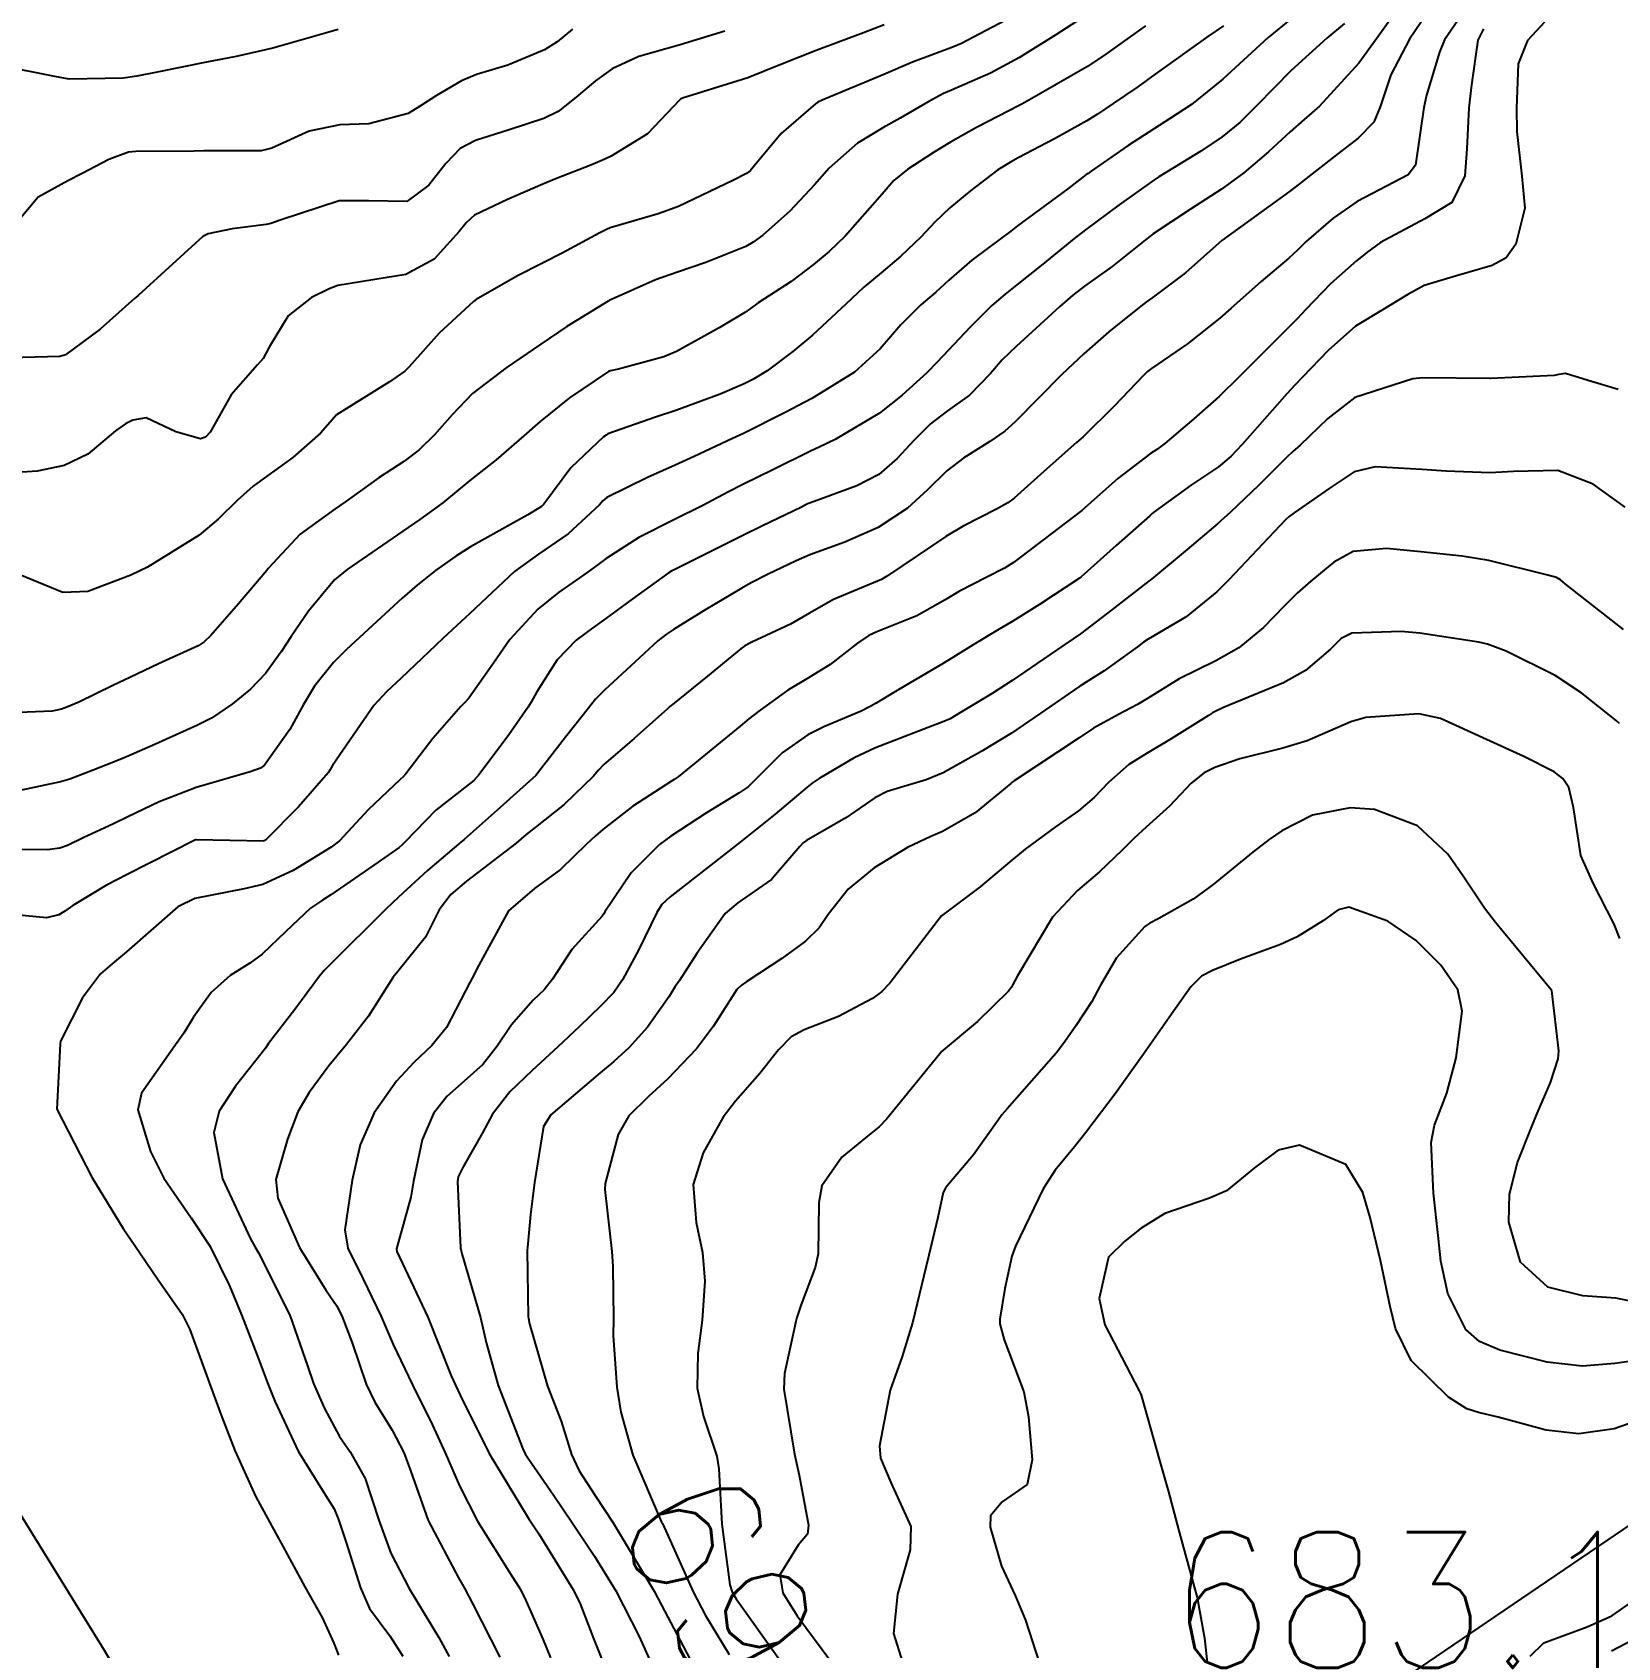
# Model space of a CAD drawing. Header units: metres. Extents: x 298520 to 308411, y 7433745 to 7450750.
# Drawn here: x 300795.97 to 300842.69, y 7448444.22 to 7448491.82 of the extents above; entities that cross this region are included whole.
import ezdxf
from ezdxf.enums import TextEntityAlignment as Align

# ---------------------------------------------------------------- set-up
doc = ezdxf.new("R2010")
doc.units = ezdxf.units.M
doc.header["$LTSCALE"] = 10
doc.linetypes.add('CONTINUO', pattern=[0])
for name, color, linetype in [('Cotas', 45, 'Continuous'), ('Curvas de Nivel 1m', 11, 'Continuous'), ('Curvas de Nivel 5m', 15, 'Continuous'), ('Linha Férrea', 251, 'TRACKS'), ('Pontos Cotados', 45, 'Continuous'), ('TEXTO', 45, 'Continuous')]:
    doc.layers.add(name, color=color, linetype=linetype)
doc.styles.add('Style-STANDARD', font='STANDARD.shx')
doc.linetypes.add('TRACKS', pattern='A,0.15,[130,ltypeshp.shx,S=0.25,R=0,X=0,Y=0],0.15', length=0.3)

# ---------------------------------------------------------------- blocks, each defined once
blk = doc.blocks.new('ELVTXT_50')
at = {"layer": 'Pontos Cotados', "linetype": 'Continuous', "style": 'Style-STANDARD'}
for s, height, p in [('683.1', 4, (0, 4)), ('x', 3, (0, 0))]:
    blk.add_text(s, height=height, dxfattribs=at).set_placement(p, align=Align.MIDDLE_CENTER)

msp = doc.modelspace()

# ---------------------------------------------------------------- linework, layer by layer
at = {"layer": 'Curvas de Nivel 1m', "flags": 128}
for points, elevation in [([(300836.74, 7448493.266), (300835.586, 7448491.632), (300835.066, 7448490.911), (300833.904, 7448489.651), (300833.451, 7448489.252), (300833.041, 7448488.889), (300832.4, 7448488.301), (300831.672, 7448487.68), (300831.018, 7448487.204), (300830.102, 7448486.61), (300829.005, 7448485.882), (300828.905, 7448485.81), (300828.778, 7448485.712), (300827.794, 7448484.918), (300826.982, 7448484.338), (300826.636, 7448484.077), (300826.248, 7448483.741), (300824.961, 7448482.561), (300824.554, 7448482.167), (300824.205, 7448481.767), (300823.591, 7448481.129), (300822.942, 7448480.665), (300822.44, 7448480.283), (300821.952, 7448479.79), (300821.459, 7448479.261), (300820.918, 7448478.794), (300820.274, 7448478.455), (300818.905, 7448477.96), (300818.813, 7448477.922), (300818.636, 7448477.833), (300817.475, 7448477.266), (300816.894, 7448476.984), (300815.099, 7448476.09), (300814.884, 7448475.983), (300814.816, 7448475.948), (300814.714, 7448475.882), (300813.649, 7448475.119), (300812.869, 7448474.548), (300812.494, 7448474.277), (300812, 7448473.909), (300811.435, 7448473.333), (300810.84, 7448472.388), (300810.672, 7448472.085), (300810.571, 7448471.924), (300810.012, 7448471.119), (300809.146, 7448469.945), (300808.984, 7448469.774), (300808.808, 7448469.634), (300807.862, 7448468.894), (300806.964, 7448467.968), (300806.872, 7448467.879), (300806.781, 7448467.801), (300806.161, 7448467.363), (300804.767, 7448466.4), (300804.521, 7448466.246), (300804.174, 7448466.006), (300803.446, 7448465.324), (300802.749, 7448464.65), (300802.384, 7448464.387), (300801.802, 7448464.029), (300801.242, 7448463.528), (300800.724, 7448462.796), (300800.435, 7448462.326), (300800.247, 7448462.047), (300799.193, 7448460.558), (300799.087, 7448460.064), (300799.458, 7448458.836), (300799.851, 7448458.052), (300800.656, 7448456.883), (300801.21, 7448456.034), (300801.782, 7448454.878), (300802.135, 7448454.025), (300802.605, 7448452.81), (300802.905, 7448452.017), (300803.12, 7448451.482), (300803.806, 7448450.008), (300804.561, 7448448.791), (300804.867, 7448448.306), (300804.992, 7448447.993), (300805.219, 7448447.313), (300805.643, 7448445.983), (300805.911, 7448445.374), (300806.509, 7448444.562), (300806.893, 7448443.966)], 697), ([(300833.079, 7448492.228), (300832.396, 7448491.67), (300831.06, 7448490.44), (300830.136, 7448489.699), (300829.483, 7448489.269), (300829.042, 7448488.988), (300828.266, 7448488.486), (300827.171, 7448487.729), (300827.086, 7448487.666), (300827.022, 7448487.62), (300826.492, 7448487.212), (300825.007, 7448486.12), (300824.805, 7448485.962), (300824.542, 7448485.765), (300823.659, 7448485.107), (300822.984, 7448484.52), (300822.597, 7448484.166), (300822.16, 7448483.788), (300821.563, 7448483.198), (300820.96, 7448482.496), (300820.197, 7448481.811), (300818.945, 7448481.03), (300818.163, 7448480.615), (300816.934, 7448480), (300816.61, 7448479.855), (300815.476, 7448479.321), (300814.921, 7448479.068), (300814.098, 7448478.705), (300812.906, 7448478.111), (300812.79, 7448478.016), (300812.685, 7448477.902), (300811.762, 7448477.043), (300810.888, 7448476.443), (300810.18, 7448475.931), (300808.87, 7448474.698), (300808.482, 7448474.338), (300808.066, 7448473.958), (300807.454, 7448473.364), (300806.845, 7448472.789), (300806.42, 7448472.396), (300806.033, 7448471.982), (300804.815, 7448470.214), (300804.739, 7448470.075), (300804.689, 7448470.001), (300803.814, 7448468.994), (300802.848, 7448468.019), (300802.808, 7448467.994), (300802.783, 7448467.985), (300800.8, 7448468.023), (300800.783, 7448468.024), (300800.743, 7448468.001), (300798.772, 7448467.003), (300798.16, 7448466.685), (300797.163, 7448466.086), (300796.931, 7448465.919), (300796.76, 7448465.817), (300796.388, 7448465.724), (300794.761, 7448465.883)], 699), ([(300827.079, 7448492.354), (300826.139, 7448491.744), (300825.066, 7448491.079), (300824.207, 7448490.623), (300823.056, 7448490.117), (300822.82, 7448490.017), (300822.388, 7448489.787), (300821.552, 7448489.288), (300821.041, 7448489.008), (300820.286, 7448488.559), (300819.455, 7448487.824), (300819.018, 7448487.332), (300818.292, 7448486.556), (300817.496, 7448485.845), (300817.212, 7448485.635), (300816.998, 7448485.513), (300815.816, 7448485.042), (300814.986, 7448484.759), (300814.341, 7448484.528), (300812.973, 7448483.918), (300812.941, 7448483.9), (300811.722, 7448483.156), (300810.96, 7448482.636), (300809.935, 7448481.935), (300808.945, 7448481.175), (300808.345, 7448480.55), (300807.829, 7448479.961), (300807.377, 7448479.515), (300806.921, 7448479.172), (300806.194, 7448478.701), (300805.215, 7448477.995), (300804.901, 7448477.784), (300803.866, 7448477.037), (300802.923, 7448476.02), (300802.907, 7448475.995), (300802.882, 7448475.963), (300801.99, 7448474.911), (300801.221, 7448474.036), (300801.038, 7448473.861), (300800.859, 7448473.746), (300799.694, 7448473.214), (300798.844, 7448472.813), (300798.343, 7448472.573), (300797.348, 7448472.085), (300796.988, 7448471.931), (300796.831, 7448471.877), (300796.557, 7448471.82), (300794.829, 7448471.745)], 702), ([(300837.081, 7448492.39), (300836.557, 7448491.618), (300836.004, 7448490.567), (300835.688, 7448489.63), (300835.504, 7448489.175), (300835.039, 7448488.703), (300834.441, 7448488.237), (300833.692, 7448487.653), (300833.316, 7448487.361), (300833.018, 7448487.131), (300831.028, 7448485.69), (300829.956, 7448484.733), (300828.977, 7448483.999), (300828.808, 7448483.879), (300828.586, 7448483.714), (300827.696, 7448482.992), (300826.959, 7448482.348), (300826.314, 7448481.74), (300824.939, 7448480.348), (300824.627, 7448480.072), (300824.188, 7448479.767), (300823.42, 7448479.28), (300822.92, 7448478.896), (300822.354, 7448478.343), (300821.759, 7448477.797), (300820.897, 7448477.225), (300819.913, 7448476.799), (300818.889, 7448476.422), (300818.479, 7448476.242), (300817.634, 7448475.842), (300817.139, 7448475.588), (300816.879, 7448475.446), (300815.822, 7448474.815), (300814.866, 7448474.226), (300814.661, 7448474.086), (300814.41, 7448473.885), (300813.6, 7448473.144), (300812.841, 7448472.448), (300812.573, 7448472.167), (300812.364, 7448471.905), (300811.687, 7448471.049), (300810.813, 7448469.92), (300809.757, 7448468.977), (300808.785, 7448468.112), (300808.7, 7448468.035), (300808.6, 7448467.952), (300807.618, 7448467.118), (300806.767, 7448466.333), (300806.391, 7448465.976), (300804.746, 7448464.351), (300804.575, 7448464.171), (300804.435, 7448464.003), (300803.711, 7448463.028), (300802.938, 7448462.018), (300802.842, 7448461.888), (300802.71, 7448461.711), (300801.965, 7448460.762), (300801.48, 7448460.032), (300801.323, 7448459.394), (300801.579, 7448458.031), (300802.404, 7448456.265), (300802.545, 7448456.021), (300802.641, 7448455.85), (300803.56, 7448454.011), (300804.08, 7448452.526), (300804.258, 7448452.003), (300804.586, 7448451.266), (300805.026, 7448450.442), (300805.336, 7448449.989), (300805.782, 7448449.199), (300806.184, 7448447.976), (300806.538, 7448447.003), (300807.079, 7448445.964), (300807.952, 7448444.512), (300808.261, 7448443.952)], 696), ([(300821.075, 7448492.046), (300820.464, 7448491.809), (300819.068, 7448491.292), (300818.032, 7448490.871), (300817.059, 7448490.478), (300815.129, 7448489.879), (300815.077, 7448489.855), (300815.052, 7448489.83), (300814.099, 7448488.827), (300813.027, 7448488.173), (300812.844, 7448488.083), (300812.433, 7448487.906), (300811.416, 7448487.519), (300811.017, 7448487.343), (300809.974, 7448486.897), (300809.008, 7448486.431), (300808.754, 7448486.204), (300808.555, 7448485.954), (300807.814, 7448485.139), (300806.984, 7448484.686), (300806.372, 7448484.589), (300804.978, 7448484.361), (300804.72, 7448484.259), (300804.2, 7448484.008), (300803.511, 7448483.471), (300802.958, 7448482.547), (300802.773, 7448482.205), (300802.607, 7448482.023), (300801.837, 7448481.138), (300801.212, 7448480.037), (300801.079, 7448479.89), (300800.93, 7448479.841), (300800.207, 7448480.051), (300799.333, 7448480.46), (300798.936, 7448480.392), (300798.722, 7448480.286), (300798.421, 7448480.075), (300797.612, 7448479.393), (300796.917, 7448479.057), (300796.121, 7448478.892), (300794.913, 7448478.815)], 704), ([(300824.659, 7448492.182), (300823.875, 7448491.772), (300823.354, 7448491.493), (300823.069, 7448491.378), (300821.913, 7448490.943), (300821.061, 7448490.582), (300819.249, 7448489.827), (300819.117, 7448489.764), (300819.051, 7448489.719), (300818.038, 7448488.84), (300817.216, 7448487.848), (300817.126, 7448487.745), (300817.021, 7448487.665), (300816.618, 7448487.455), (300815.011, 7448486.693), (300814.417, 7448486.477), (300813.005, 7448486.061), (300812.891, 7448486.014), (300812.673, 7448485.903), (300811.592, 7448485.316), (300810.989, 7448485.005), (300810.271, 7448484.644), (300809.054, 7448483.949), (300808.972, 7448483.89), (300807.967, 7448482.956), (300807.078, 7448481.969), (300807.019, 7448481.903), (300806.952, 7448481.833), (300806.496, 7448481.525), (300804.938, 7448480.545), (300804.679, 7448480.259), (300804.465, 7448480.005), (300803.646, 7448479.289), (300802.914, 7448478.758), (300802.486, 7448478.447), (300802.014, 7448478.029), (300801.455, 7448477.476), (300800.893, 7448477.004), (300799.371, 7448476.063), (300798.88, 7448475.826), (300797.614, 7448475.344), (300796.875, 7448475.315), (300794.933, 7448476.109)], 703), ([(300804.983, 7448491.902), (300803.066, 7448491.358), (300801.981, 7448491.113), (300801.062, 7448490.934), (300799.649, 7448490.651), (300799.058, 7448490.529), (300798.655, 7448490.476), (300797.056, 7448490.443), (300796.635, 7448490.516), (300795.06, 7448490.836)], 707), ([(300811.887, 7448491.912), (300811.444, 7448491.542), (300811.067, 7448491.302), (300809.982, 7448490.856), (300809.059, 7448490.576), (300808.62, 7448490.392), (300807.883, 7448489.962), (300807.38, 7448489.634), (300807.045, 7448489.429), (300805.892, 7448489.129), (300805.039, 7448489.094), (300804.129, 7448488.911), (300803.029, 7448488.413), (300802.716, 7448488.335), (300801.027, 7448488.326), (300800.747, 7448488.325), (300799.027, 7448488.315), (300798.809, 7448488.289), (300798.229, 7448488.078), (300797.438, 7448487.666), (300797.016, 7448487.445), (300796.148, 7448486.962), (300795.434, 7448486.106)], 706), ([(300828.774, 7448492.015), (300828.361, 7448491.717), (300827.612, 7448491.18), (300827.064, 7448490.82), (300825.218, 7448489.758), (300825.111, 7448489.7), (300825.052, 7448489.668), (300823.801, 7448489.013), (300823.035, 7448488.581), (300822.532, 7448488.283), (300821.77, 7448487.793), (300821.365, 7448487.451), (300821.015, 7448487.055), (300819.924, 7448485.816), (300819.453, 7448485.366), (300818.99, 7448484.977), (300818.335, 7448484.484), (300817.366, 7448483.846), (300817.136, 7448483.683), (300816.97, 7448483.566), (300816.216, 7448483.112), (300814.958, 7448482.416), (300814.582, 7448482.259), (300813.248, 7448481.897), (300813.007, 7448481.844), (300812.952, 7448481.823), (300811.806, 7448481.05), (300810.937, 7448480.354), (300810.453, 7448479.927), (300809.64, 7448479.222), (300808.913, 7448478.651), (300808.528, 7448478.335), (300808.072, 7448477.958), (300807.397, 7448477.466), (300806.894, 7448477.123), (300805.249, 7448475.995), (300804.88, 7448475.685), (300804.112, 7448474.766), (300803.602, 7448474.013), (300803.309, 7448473.563), (300802.847, 7448472.928), (300802.4, 7448472.464), (300801.876, 7448472.03), (300801.255, 7448471.609), (300800.826, 7448471.391), (300799.608, 7448470.845), (300798.817, 7448470.497), (300798.514, 7448470.375), (300797.771, 7448470.08), (300797.081, 7448469.815), (300796.807, 7448469.729), (300795.466, 7448469.447)], 701), ([(300834.638, 7448492.084), (300834.119, 7448491.65), (300833.063, 7448490.687), (300832.069, 7448489.675), (300831.558, 7448489.17), (300831.039, 7448488.744), (300830.411, 7448488.318), (300829.396, 7448487.706), (300829.165, 7448487.565), (300829.021, 7448487.47), (300828, 7448486.734), (300827.006, 7448486.001), (300826.666, 7448485.735), (300825.748, 7448484.992), (300824.982, 7448484.378), (300824.639, 7448484.102), (300824.253, 7448483.767), (300823.607, 7448483.133), (300822.96, 7448482.448), (300822.639, 7448482.1), (300822.33, 7448481.786), (300821.61, 7448481.13), (300820.941, 7448480.596), (300819.631, 7448479.82), (300819.161, 7448479.596), (300818.928, 7448479.489), (300817.819, 7448478.941), (300816.913, 7448478.494), (300816.486, 7448478.28), (300815.715, 7448477.868), (300814.899, 7448477.467), (300813.845, 7448476.939), (300812.887, 7448476.314), (300812.65, 7448476.137), (300812.323, 7448475.906), (300811.476, 7448475.315), (300810.872, 7448474.826), (300810.049, 7448473.932), (300809.559, 7448473.233), (300808.837, 7448472.202), (300808.717, 7448472.069), (300808.602, 7448471.952), (300807.778, 7448471.006), (300806.985, 7448469.968), (300806.903, 7448469.878), (300806.81, 7448469.801), (300805.873, 7448468.907), (300805.022, 7448467.996), (300804.781, 7448467.804), (300803.663, 7448467.122), (300802.77, 7448466.706), (300802.217, 7448466.577), (300800.765, 7448466.296), (300800.257, 7448466.048), (300798.749, 7448464.724), (300798.396, 7448464.424), (300797.985, 7448464.078), (300797.448, 7448463.367), (300796.808, 7448462.089), (300796.79, 7448462.011), (300796.693, 7448460.09), (300797.732, 7448458.079), (300798.65, 7448456.565), (300798.993, 7448456.065), (300799.66, 7448455.082), (300800.39, 7448454.043), (300800.616, 7448453.588), (300801.184, 7448452.034), (300801.542, 7448451.072), (300801.938, 7448450.026), (300802.559, 7448448.66), (300802.912, 7448448.016), (300803.365, 7448447.187), (300804.003, 7448446.005), (300804.514, 7448445.1), (300804.857, 7448444.345), (300804.998, 7448443.993)], 698), ([(300838.74, 7448491.929), (300838.572, 7448491.595), (300838.379, 7448490.271), (300838.303, 7448489.597), (300838.246, 7448488.387), (300838.187, 7448487.598), (300837.806, 7448486.811), (300837.01, 7448486.33), (300835.705, 7448485.629), (300835.303, 7448485.33), (300834.995, 7448485.087), (300834.226, 7448484.406), (300833.506, 7448483.655), (300833.248, 7448483.379), (300832.967, 7448483.102), (300831.55, 7448481.681), (300830.947, 7448481.089), (300830.201, 7448480.436), (300829.348, 7448479.706), (300829.11, 7448479.529), (300828.928, 7448479.41), (300827.96, 7448478.677), (300826.903, 7448477.73), (300824.887, 7448476.201), (300824.617, 7448476.032), (300824.105, 7448475.768), (300823.3, 7448475.352), (300822.873, 7448475.097), (300822.036, 7448474.622), (300820.858, 7448474.15), (300820.624, 7448474.045), (300820.292, 7448473.816), (300819.487, 7448473.19), (300818.847, 7448472.798), (300818.241, 7448472.436), (300817.417, 7448471.844), (300817.088, 7448471.59), (300816.828, 7448471.374), (300815.002, 7448469.877), (300814.889, 7448469.801), (300814.811, 7448469.753), (300813.673, 7448469.018), (300812.789, 7448468.328), (300812.557, 7448468.131), (300812.314, 7448467.905), (300811.535, 7448467.153), (300810.77, 7448466.589), (300810.008, 7448465.931), (300809.133, 7448464.33), (300808.938, 7448463.947), (300808.869, 7448463.821), (300808.737, 7448463.571), (300808.181, 7448462.496), (300807.749, 7448461.96), (300807.214, 7448461.459), (300806.702, 7448460.91), (300806.045, 7448459.98), (300805.632, 7448459.033), (300805.395, 7448457.989), (300805.184, 7448456.528), (300805.272, 7448455.991), (300805.727, 7448455.077), (300806.256, 7448453.976), (300806.611, 7448453.153), (300807.181, 7448451.964), (300807.763, 7448450.777), (300808.138, 7448449.954), (300808.563, 7448448.982), (300809.095, 7448447.945), (300810.068, 7448446.396), (300810.359, 7448445.932), (300810.52, 7448445.61), (300811.029, 7448444.443), (300811.239, 7448443.919)], 694), ([(300840.53, 7448492.124), (300840.033, 7448491.58), (300839.756, 7448490.89), (300839.706, 7448489.583), (300839.718, 7448488.902), (300839.868, 7448487.582), (300839.952, 7448486.643), (300839.693, 7448485.583), (300839.403, 7448485.179), (300838.993, 7448484.95), (300837.943, 7448484.646), (300836.984, 7448484.364), (300836.505, 7448484.092), (300835.726, 7448483.629), (300834.968, 7448483.162), (300834.16, 7448482.449), (300833.4, 7448481.656), (300833.181, 7448481.427), (300832.948, 7448481.177), (300831.628, 7448479.68), (300831.29, 7448479.322), (300830.923, 7448479.019), (300830.129, 7448478.483), (300829.063, 7448477.708), (300828.974, 7448477.637), (300828.902, 7448477.576), (300827.912, 7448476.7), (300826.883, 7448475.772), (300826.828, 7448475.731), (300825.657, 7448474.963), (300824.863, 7448474.465), (300824.419, 7448474.204), (300823.698, 7448473.772), (300823.179, 7448473.447), (300822.848, 7448473.245), (300821.461, 7448472.422), (300820.835, 7448472.056), (300820.684, 7448471.963), (300820.395, 7448471.814), (300819.299, 7448471.354), (300818.826, 7448471.119), (300818.072, 7448470.586), (300817.325, 7448469.845), (300817.066, 7448469.59), (300816.806, 7448469.407), (300815.841, 7448468.821), (300814.787, 7448468.13), (300814.64, 7448468.027), (300814.452, 7448467.883), (300813.616, 7448467.05), (300812.84, 7448465.899), (300812.815, 7448465.847), (300812.762, 7448465.777), (300811.872, 7448464.788), (300811.299, 7448463.914), (300811.053, 7448463.602), (300810.734, 7448463.297), (300810.091, 7448462.568), (300809.672, 7448461.94), (300809.246, 7448461.406), (300808.703, 7448460.912), (300808.189, 7448460.464), (300807.791, 7448459.959), (300807.457, 7448459.187), (300807.209, 7448457.965), (300807.131, 7448457.493), (300806.708, 7448455.969), (300806.719, 7448455.893), (300807.63, 7448453.96), (300808.321, 7448452.229), (300808.443, 7448451.951), (300808.59, 7448451.634), (300809.439, 7448449.941), (300810.555, 7448448.09), (300810.619, 7448447.994), (300810.663, 7448447.928), (300810.904, 7448447.568), (300811.917, 7448445.909), (300812.115, 7448445.503), (300812.509, 7448444.489), (300812.75, 7448443.898)], 693), ([(300842.707, 7448481.3), (300841.816, 7448481.557), (300841.15, 7448481.763), (300840.955, 7448481.736), (300840.814, 7448481.712), (300838.953, 7448481.62), (300838.923, 7448481.62), (300836.953, 7448481.64), (300836.653, 7448481.615), (300834.947, 7448481.057), (300834.15, 7448480.438), (300833.336, 7448479.656), (300833.121, 7448479.467), (300832.927, 7448479.292), (300832.113, 7448478.474), (300831.283, 7448477.684), (300830.899, 7448477.336), (300830.009, 7448476.582), (300828.95, 7448475.709), (300828.914, 7448475.678), (300828.882, 7448475.657), (300827.788, 7448474.802), (300826.858, 7448474.092), (300826.646, 7448473.943), (300826.342, 7448473.738), (300824.843, 7448472.719), (300824.263, 7448472.341), (300823.329, 7448471.775), (300823.016, 7448471.594), (300822.83, 7448471.509), (300822.375, 7448471.334), (300820.822, 7448470.734), (300820.192, 7448470.444), (300819.156, 7448469.827), (300818.95, 7448469.69), (300818.809, 7448469.578), (300817.86, 7448468.777), (300816.784, 7448467.915), (300816.747, 7448467.887), (300816.693, 7448467.851), (300814.768, 7448466.344), (300814.528, 7448466.119), (300814.378, 7448465.884), (300813.845, 7448464.796), (300813.362, 7448463.894), (300813.108, 7448463.526), (300812.731, 7448463.129), (300812.101, 7448462.527), (300811.461, 7448461.919), (300810.706, 7448461.229), (300810.043, 7448460.593), (300809.533, 7448459.942), (300809.239, 7448459.39), (300808.67, 7448458.389), (300808.521, 7448458.095), (300808.499, 7448457.952), (300808.59, 7448456.004), (300808.599, 7448455.95), (300808.641, 7448455.795), (300809.178, 7448453.944), (300809.345, 7448453.209), (300809.699, 7448451.939), (300810.429, 7448450.077), (300810.499, 7448449.931), (300810.572, 7448449.814), (300811.343, 7448448.7), (300811.869, 7448447.91), (300812.538, 7448446.913), (300813.17, 7448445.894), (300813.853, 7448444.543), (300814.153, 7448443.883)], 692), ([(300842.907, 7448477.827), (300841.969, 7448478.502), (300840.923, 7448478.911), (300839.623, 7448478.883), (300838.922, 7448478.837), (300837.634, 7448478.891), (300836.923, 7448478.934), (300835.54, 7448479.015), (300834.921, 7448478.865), (300834.185, 7448478.376), (300833.157, 7448477.657), (300833.009, 7448477.551), (300832.901, 7448477.453), (300831.23, 7448475.685), (300831.059, 7448475.509), (300830.878, 7448475.33), (300829.972, 7448474.593), (300828.856, 7448473.942), (300828.714, 7448473.852), (300828.539, 7448473.713), (300827.56, 7448473.008), (300826.841, 7448472.55), (300825.675, 7448471.747), (300824.827, 7448471.166), (300823.951, 7448470.639), (300822.815, 7448469.995), (300822.31, 7448469.788), (300821.167, 7448469.445), (300820.805, 7448469.26), (300819.944, 7448468.671), (300818.786, 7448468.002), (300818.684, 7448467.931), (300818.59, 7448467.832), (300817.76, 7448466.853), (300816.766, 7448466.167), (300816.392, 7448465.856), (300815.555, 7448464.672), (300815.041, 7448463.876), (300814.92, 7448463.698), (300814.736, 7448463.41), (300814.105, 7448462.503), (300813.555, 7448461.892), (300813.11, 7448461.495), (300812.706, 7448461.16), (300811.249, 7448459.922), (300811.04, 7448459.572), (300810.769, 7448457.928), (300810.653, 7448456.983), (300810.562, 7448456.012), (300810.559, 7448455.931), (300810.588, 7448453.966), (300810.593, 7448453.93), (300810.62, 7448453.758), (300811.159, 7448451.922), (300811.559, 7448450.891), (300811.861, 7448449.911), (300812.085, 7448449.424), (300812.561, 7448448.705), (300813.088, 7448447.895), (300813.947, 7448446.47), (300814.297, 7448445.882), (300814.519, 7448445.469), (300815.063, 7448444.426), (300815.358, 7448443.867)], 691), ([(300842.743, 7448471.453), (300842.648, 7448471.543), (300841.633, 7448472.351), (300840.846, 7448472.871), (300839.401, 7448473.585), (300838.856, 7448473.787), (300838.603, 7448473.847), (300836.86, 7448474.113), (300836.313, 7448474.166), (300834.86, 7448474.116), (300834.546, 7448473.955), (300834.225, 7448473.646), (300833.487, 7448473.013), (300832.843, 7448472.655), (300831.074, 7448471.925), (300830.834, 7448471.809), (300830.755, 7448471.77), (300830.632, 7448471.692), (300829.53, 7448470.999), (300828.822, 7448470.581), (300828.288, 7448470.245), (300827.695, 7448469.721), (300827.26, 7448469.272), (300826.8, 7448468.881), (300826.127, 7448468.406), (300825.229, 7448467.753), (300824.779, 7448467.38), (300823.901, 7448466.639), (300822.763, 7448465.78), (300821.246, 7448463.802), (300821, 7448463.545), (300820.736, 7448463.35), (300819.734, 7448462.814), (300818.722, 7448462.425), (300818.336, 7448462.217), (300817.959, 7448461.838), (300817.414, 7448461.134), (300816.698, 7448460.319), (300816.336, 7448459.855), (300815.746, 7448458.795), (300815.451, 7448457.868), (300815.533, 7448456.748), (300815.719, 7448455.864), (300815.788, 7448455.016), (300815.709, 7448453.864), (300815.585, 7448452.889), (300815.566, 7448451.865), (300815.755, 7448451.033), (300816.143, 7448449.856), (300816.2, 7448449.486), (300816.29, 7448447.854), (300816.526, 7448446.07), (300816.598, 7448445.849), (300816.717, 7448445.652), (300818.015, 7448443.835)], 689), ([(300842.757, 7448465.114), (300842.583, 7448465.543), (300841.967, 7448466.744), (300841.603, 7448467.558), (300841.391, 7448468.975), (300841.255, 7448469.563), (300841.078, 7448469.828), (300840.817, 7448470.028), (300839.923, 7448470.478), (300838.827, 7448470.983), (300837.474, 7448471.604), (300836.834, 7448471.734), (300835.266, 7448471.634), (300834.831, 7448471.497), (300833.54, 7448470.939), (300832.824, 7448470.724), (300831.557, 7448470.416), (300830.818, 7448470.16), (300830.509, 7448470), (300830.124, 7448469.697), (300829.486, 7448469.02), (300828.793, 7448468.394), (300828.434, 7448468.068), (300828.086, 7448467.717), (300827.418, 7448467.082), (300826.771, 7448466.529), (300826.036, 7448465.741), (300825.004, 7448464.015), (300824.871, 7448463.758), (300824.823, 7448463.677), (300824.74, 7448463.568), (300823.827, 7448462.668), (300822.759, 7448461.78), (300822.737, 7448461.755), (300822.712, 7448461.718), (300821.159, 7448459.803), (300820.928, 7448459.568), (300820.686, 7448459.366), (300819.825, 7448458.669), (300819.243, 7448457.824), (300819.154, 7448457.329), (300819.127, 7448455.825), (300819.041, 7448455.424), (300818.628, 7448454.334), (300818.507, 7448453.949), (300818.474, 7448453.831), (300818.139, 7448452.295), (300818.122, 7448451.835), (300818.425, 7448449.981), (300818.452, 7448449.831), (300818.568, 7448449.296), (300818.845, 7448447.827), (300818.815, 7448447.561), (300818.544, 7448447.237), (300818.004, 7448446.362), (300818.085, 7448445.834), (300818.516, 7448445.155), (300819.505, 7448443.82)], 688), ([(300843.893, 7448454.265), (300842.633, 7448454.521), (300841.66, 7448454.581), (300840.636, 7448454.844), (300839.828, 7448455.578), (300839.48, 7448456.756), (300839.5, 7448457.582), (300839.739, 7448458.517), (300840.157, 7448459.575), (300840.314, 7448459.956), (300840.706, 7448460.87), (300840.938, 7448461.567), (300840.955, 7448461.806), (300840.747, 7448463.57), (300840.733, 7448463.605), (300839.089, 7448465.587), (300838.767, 7448466.006), (300838.133, 7448466.956), (300837.686, 7448467.606), (300836.795, 7448468.437), (300835.52, 7448468.914), (300834.803, 7448468.968), (300833.702, 7448468.748), (300832.792, 7448468.286), (300832.419, 7448468.035), (300831.947, 7448467.673), (300830.773, 7448466.709), (300830.185, 7448466.28), (300829.171, 7448465.706), (300828.903, 7448465.567), (300828.76, 7448465.468), (300827.92, 7448464.549), (300827.442, 7448463.723), (300827.197, 7448463.264), (300826.725, 7448462.547), (300826.39, 7448462.062), (300826.144, 7448461.739), (300824.696, 7448460.096), (300824.539, 7448459.917), (300824.431, 7448459.763), (300823.711, 7448458.736), (300822.894, 7448457.778), (300822.813, 7448457.626), (300822.654, 7448456.889), (300822.396, 7448455.784), (300822.312, 7448455.457), (300821.913, 7448453.791), (300821.606, 7448452.797), (300821.255, 7448451.8), (300820.94, 7448450.168), (300820.972, 7448449.804), (300821.275, 7448449.087), (300821.865, 7448447.79), (300821.846, 7448447.1), (300821.469, 7448445.796), (300821.346, 7448444.633), (300821.618, 7448443.793)], 687), ([(300843.432, 7448452.711), (300842.609, 7448452.593), (300841.652, 7448452.509), (300840.609, 7448452.633), (300839.219, 7448452.979), (300838.618, 7448453.237), (300838.219, 7448453.596), (300837.687, 7448454.658), (300837.48, 7448455.607), (300837.401, 7448456.36), (300837.267, 7448457.611), (300837.193, 7448459.105), (300837.289, 7448459.611), (300837.655, 7448460.559), (300837.928, 7448461.602), (300838.106, 7448462.979), (300837.979, 7448463.601), (300837.477, 7448464.335), (300836.757, 7448465.057), (300835.915, 7448465.628), (300834.767, 7448466.043), (300834.451, 7448465.959), (300834.023, 7448465.647), (300833.247, 7448465.166), (300832.756, 7448464.936), (300831.577, 7448464.503), (300830.748, 7448464.177), (300830.429, 7448464.01), (300830.108, 7448463.696), (300829.545, 7448462.888), (300828.713, 7448461.71), (300827.878, 7448460.542), (300827.268, 7448459.724), (300827.021, 7448459.394), (300826.682, 7448458.981), (300826.119, 7448458.291), (300825.765, 7448457.743), (300824.942, 7448456.052), (300824.84, 7448455.757), (300824.633, 7448454.797), (300824.485, 7448453.901), (300824.485, 7448453.761), (300824.616, 7448453.286), (300825.19, 7448451.754), (300825.324, 7448451.014), (300825.436, 7448449.751), (300825.288, 7448449.027), (300824.554, 7448448.51), (300824.207, 7448448.105), (300824.196, 7448447.763), (300824.532, 7448446.619), (300824.936, 7448445.756), (300825.244, 7448445.025), (300825.657, 7448443.748)], 686), ([(300842.509, 7448444.12), (300843.765, 7448444.78)], 686)]:
    msp.add_lwpolyline(points, dxfattribs=dict(at, elevation=elevation))
at = {"layer": 'Curvas de Nivel 5m', "flags": 128}
for points, elevation in [([(300838.193, 7448492.487), (300837.586, 7448491.605), (300837.436, 7448491.237), (300837.057, 7448489.968), (300836.978, 7448489.611), (300836.732, 7448487.909), (300836.514, 7448487.618), (300835.015, 7448486.837), (300834.308, 7448486.349), (300833.511, 7448485.655), (300833.251, 7448485.405), (300832.996, 7448485.167), (300832.182, 7448484.475), (300831.293, 7448483.685), (300830.97, 7448483.4), (300830.019, 7448482.643), (300828.955, 7448481.916), (300828.84, 7448481.825), (300828.717, 7448481.712), (300827.856, 7448480.809), (300826.935, 7448479.901), (300826.745, 7448479.733), (300825.783, 7448478.884), (300824.908, 7448478.094), (300824.715, 7448477.953), (300824.386, 7448477.765), (300823.405, 7448477.268), (300822.895, 7448476.968), (300821.173, 7448475.806), (300820.993, 7448475.696), (300820.88, 7448475.646), (300819.586, 7448475.11), (300818.872, 7448474.701), (300818.32, 7448474.384), (300817.175, 7448473.847), (300816.97, 7448473.74), (300816.86, 7448473.662), (300815.867, 7448472.845), (300814.835, 7448472.014), (300814.762, 7448471.952), (300814.688, 7448471.881), (300813.709, 7448471.006), (300812.816, 7448470.241), (300812.649, 7448470.067), (300812.507, 7448469.903), (300811.647, 7448469.065), (300810.79, 7448468.391), (300810.528, 7448468.183), (300810.229, 7448467.928), (300808.771, 7448466.807), (300808.308, 7448466.414), (300807.967, 7448465.958), (300807.563, 7448465.154), (300806.745, 7448464.141), (300806.605, 7448463.972), (300805.884, 7448462.824), (300805.233, 7448461.992), (300804.707, 7448461.362), (300804.128, 7448460.577), (300803.802, 7448460.009), (300803.492, 7448459.2), (300803.153, 7448458.015), (300803.207, 7448457.465), (300803.844, 7448456.008), (300804.63, 7448454.746), (300804.933, 7448454.302), (300805.094, 7448453.993), (300805.397, 7448453.202), (300805.808, 7448451.982), (300806.064, 7448451.454), (300806.579, 7448450.627), (300806.92, 7448449.967), (300807.128, 7448449.403), (300807.639, 7448447.959), (300808.528, 7448446.274), (300808.716, 7448445.948), (300808.944, 7448445.52), (300809.748, 7448443.938)], 695), ([(300831.076, 7448492.019), (300830.611, 7448491.695), (300829.062, 7448490.59), (300828.552, 7448490.221), (300827.824, 7448489.722), (300827.363, 7448489.412), (300827.045, 7448489.214), (300826.099, 7448488.682), (300825.028, 7448488.119), (300824.795, 7448487.994), (300824.424, 7448487.766), (300823.627, 7448487.164), (300823.012, 7448486.651), (300822.568, 7448486.223), (300822.154, 7448485.788), (300821.567, 7448485.222), (300820.987, 7448484.735), (300820.479, 7448484.309), (300819.942, 7448483.815), (300818.964, 7448482.901), (300818.382, 7448482.412), (300817.625, 7448481.843), (300817.209, 7448481.589), (300816.949, 7448481.463), (300816.243, 7448481.157), (300814.941, 7448480.678), (300814.341, 7448480.484), (300812.934, 7448479.988), (300812.88, 7448479.954), (300812.808, 7448479.901), (300811.843, 7448478.987), (300811.042, 7448477.919), (300810.974, 7448477.848), (300810.902, 7448477.795), (300810.576, 7448477.601), (300808.89, 7448476.657), (300808.457, 7448476.385), (300807.857, 7448475.96), (300807.312, 7448475.533), (300806.875, 7448475.15), (300805.619, 7448473.989), (300805.226, 7448473.626), (300804.852, 7448473.249), (300804.292, 7448472.555), (300803.963, 7448472.009), (300803.562, 7448471.276), (300802.815, 7448470.225), (300802.7, 7448470.135), (300802.397, 7448470.024), (300801.172, 7448469.672), (300800.806, 7448469.57), (300799.713, 7448469.143), (300798.792, 7448468.698), (300798.365, 7448468.499), (300797.473, 7448468.083), (300797.011, 7448467.858), (300796.78, 7448467.781), (300796.415, 7448467.731), (300794.779, 7448467.741)], 700), ([(300816.381, 7448491.86), (300815.069, 7448491.459), (300813.847, 7448491.11), (300813.061, 7448490.743), (300812.569, 7448490.393), (300811.996, 7448489.911), (300811.473, 7448489.489), (300811.043, 7448489.281), (300810.025, 7448488.948), (300809.033, 7448488.639), (300808.585, 7448488.399), (300808.162, 7448487.959), (300807.657, 7448487.323), (300807.012, 7448486.84), (300805.883, 7448486.858), (300805.012, 7448486.858), (300803.276, 7448486.286), (300803.005, 7448486.19), (300802.863, 7448486.162), (300801.861, 7448486.031), (300801.155, 7448485.884), (300801.001, 7448485.804), (300799.094, 7448484.068), (300799.033, 7448484.018), (300798.981, 7448483.974), (300797.975, 7448483.072), (300796.956, 7448482.319), (300796.781, 7448482.266), (300794.955, 7448482.222)], 705), ([(300842.863, 7448474.225), (300841.147, 7448475.566), (300841.003, 7448475.687), (300840.885, 7448475.758), (300840.632, 7448475.826), (300838.89, 7448476.255), (300838.104, 7448476.385), (300836.892, 7448476.515), (300835.875, 7448476.608), (300834.892, 7448476.519), (300834.322, 7448476.212), (300833.652, 7448475.652), (300833.243, 7448475.291), (300832.872, 7448474.924), (300832.251, 7448474.28), (300831.524, 7448473.68), (300830.849, 7448473.301), (300829.771, 7448472.773), (300828.838, 7448472.192), (300828.541, 7448472.008), (300827.98, 7448471.719), (300827.243, 7448471.311), (300826.826, 7448471.031), (300824.911, 7448469.759), (300824.852, 7448469.72), (300824.812, 7448469.687), (300823.754, 7448468.815), (300822.79, 7448468.267), (300822.451, 7448468.122), (300821.764, 7448467.795), (300820.777, 7448467.197), (300820.017, 7448466.571), (300819.423, 7448465.823), (300819.158, 7448465.427), (300818.755, 7448465.033), (300818.061, 7448464.526), (300817.026, 7448463.847), (300816.857, 7448463.733), (300816.739, 7448463.609), (300816.05, 7448462.533), (300815.543, 7448461.868), (300814.704, 7448460.982), (300814.127, 7448460.457), (300813.548, 7448459.891), (300813.235, 7448459.344), (300812.851, 7448457.898), (300812.84, 7448457.72), (300813.053, 7448455.896), (300813.084, 7448455.45), (300813.097, 7448453.895), (300813.094, 7448453.417), (300813.2, 7448451.894), (300813.32, 7448451.159), (300813.672, 7448449.889), (300814.515, 7448447.919), (300814.54, 7448447.88), (300814.553, 7448447.857), (300815.448, 7448445.866), (300815.814, 7448445.159), (300816.505, 7448444.018)], 690), ([(300843.233, 7448450.887), (300842.584, 7448450.662), (300841.549, 7448450.521), (300840.583, 7448450.624), (300839.165, 7448451.006), (300838.588, 7448451.142), (300838.25, 7448451.256), (300837.704, 7448451.603), (300836.609, 7448452.684), (300836.142, 7448453.625), (300835.987, 7448454.269), (300835.703, 7448455.629), (300835.398, 7448456.89), (300835.178, 7448457.635), (300834.675, 7448458.453), (300833.312, 7448459.025), (300832.681, 7448458.878), (300831.987, 7448458.357), (300831.162, 7448457.683), (300830.661, 7448457.459), (300829.348, 7448457.011), (300828.652, 7448456.58), (300828.165, 7448456.197), (300827.689, 7448455.72), (300827.408, 7448454.506), (300827.58, 7448453.726), (300828.594, 7448451.782), (300828.629, 7448451.71), (300828.648, 7448451.654), (300829.196, 7448449.704), (300829.453, 7448448.807), (300829.749, 7448447.698), (300830.215, 7448446.004), (300830.297, 7448445.692), (300830.511, 7448444.496), (300830.596, 7448443.781)], 685), ([(300840.113, 7448443.968), (300840.511, 7448444.358), (300841.795, 7448444.83), (300842.519, 7448445.156), (300843.067, 7448445.535)], 685)]:
    msp.add_lwpolyline(points, dxfattribs=dict(at, elevation=elevation))
at = {"layer": 'Linha Férrea', "flags": 128}
msp.add_lwpolyline([(298905.363, 7450145.031), (298910.207, 7450124.873), (298915.002, 7450108.012), (298921.739, 7450085.266), (298926.98, 7450064.83), (298931.003, 7450051.742), (298934.224, 7450039.953), (298937.65, 7450027.983), (298940.458, 7450017.786), (298943.206, 7450008.624), (298945.866, 7449998.811), (298948.85, 7449988.084), (298952.218, 7449977.183), (298954.849, 7449967.637), (298957.892, 7449956.733), (298961.763, 7449943.848), (298964.896, 7449932.558), (298968.973, 7449920.293), (298972.372, 7449908.382), (298975.8, 7449896.208), (298979.287, 7449884.682), (298982.035, 7449875.079), (298985.463, 7449863.464), (298988.891, 7449853.475), (298994.252, 7449836.792), (298999.642, 7449820.007), (299004.122, 7449806.223), (299009.577, 7449791.55), (299017.072, 7449771.922), (299023.852, 7449755.78), (299031.351, 7449735.099), (299042.615, 7449714.768), (299049.157, 7449702.257), (299057.947, 7449687.795), (299067.128, 7449674.025), (299074.388, 7449663.764), (299083.266, 7449652.271), (299093.226, 7449640.21), (299104.865, 7449628.3), (299116.059, 7449616.929), (299127.188, 7449606.965), (299134.846, 7449600.398), (299146.061, 7449590.999), (299159.8, 7449581.134), (299172.881, 7449572.672), (299188.754, 7449563.553), (299203.487, 7449555.781), (299219.692, 7449548.782), (299229.285, 7449544.979), (299249.695, 7449538.196), (299264.418, 7449534.22), (299286.841, 7449530.183), (299305.276, 7449527.832), (299319.472, 7449527.113), (299340.209, 7449526.73), (299362.575, 7449527.496), (299380.335, 7449528.889), (299402.027, 7449531.43), (299418.393, 7449534.55), (299439.271, 7449538.773), (299455.546, 7449542.61), (299468.219, 7449546.447), (299486.071, 7449551.679), (299502.678, 7449556.429), (299521.873, 7449562.476), (299544.903, 7449569.511), (299558.765, 7449572.874), (299572.65, 7449576.475), (299589.389, 7449580.647), (299603.615, 7449583.903), (299623.713, 7449587.445), (299640.449, 7449589.67), (299657.813, 7449590.983), (299675.925, 7449591.554), (299694.255, 7449591.042), (299708.541, 7449590.126), (299722.182, 7449588.244), (299738.919, 7449585.56), (299759.653, 7449580.821), (299775.25, 7449576.474), (299786.436, 7449572.94), (299797.015, 7449569.282), (299807.003, 7449565.52), (299816.424, 7449561.561), (299823.596, 7449557.979), (299834.148, 7449553.022), (299842.943, 7449548.641), (299850.946, 7449544.045), (299857.58, 7449540.07), (299867.592, 7449534.039), (299879.685, 7449526.144), (299888.765, 7449519.647), (299901.686, 7449509.708), (299911.305, 7449500.703), (299920.635, 7449492.515), (299928.708, 7449484.626), (299935.814, 7449476.733), (299943.925, 7449467.258), (299951.104, 7449459.003), (299957.671, 7449450.784), (299963.484, 7449442.67), (299970.77, 7449432.303), (299976.475, 7449423.904), (299982.432, 7449414.862), (299988.891, 7449404.85), (299995.852, 7449394.443), (300002.312, 7449383.928), (300010.887, 7449370.223), (300018.781, 7449358.239), (300026.569, 7449345.892), (300033.388, 7449335.88), (300041.176, 7449324.037), (300049.358, 7449311.838), (300057.288, 7449299.745), (300065.47, 7449287.364), (300073.508, 7449275.701), (300081.011, 7449264.541), (300090.196, 7449251.298), (300091.164, 7449249.95), (300100.525, 7449236.167), (300109.403, 7449223.951), (300117.162, 7449213.187), (300127.336, 7449198.457), (300139.6, 7449181.446), (300149.952, 7449166.72), (300159.813, 7449153.466), (300168.75, 7449141.382), (300179.779, 7449126.346), (300190.932, 7449112.414), (300203.876, 7449095.222), (300217.308, 7449078.587), (300230.374, 7449062.005), (300242.887, 7449046.162), (300256.877, 7449029.774), (300272.777, 7449010.921), (300288.309, 7448992.868), (300306.303, 7448971.97), (300322.512, 7448953.54), (300337.055, 7448937.024), (300349.196, 7448923.521), (300363.433, 7448907.803), (300372.178, 7448898.27), (300387.649, 7448881.624), (300402.322, 7448866.086), (300417.298, 7448851.105), (300428.763, 7448838.962), (300440.716, 7448827.379), (300454.398, 7448813.148), (300467.461, 7448800.639), (300481.638, 7448785.533), (300502.227, 7448765.254), (300514.06, 7448753.852), (300517.826, 7448749.95), (300528.275, 7448738.976), (300540.783, 7448726.333), (300551.364, 7448715.261), (300568.358, 7448698.083), (300580.431, 7448686.447), (300591.073, 7448675.242), (300605.822, 7448659.996), (300619.827, 7448645.871), (300631.531, 7448633.85), (300641.93, 7448623.388), (300651.196, 7448614.132), (300663.21, 7448601.736), (300675.654, 7448588.967), (300686.366, 7448579.136), (300697.132, 7448567.001), (300714.307, 7448549.82), (300728.065, 7448535.254), (300742.189, 7448519.954), (300754.02, 7448506), (300763.608, 7448493.67), (300772.134, 7448482.969), (300781.594, 7448469.905), (300789.873, 7448457.453), (300798.087, 7448444.138), (300806.367, 7448430.378), (300809.353, 7448423.731), (300815.826, 7448410.715), (300822.176, 7448396.83), (300827.777, 7448382.459), (300832.26, 7448369.325), (300838.297, 7448352.647), (300842.655, 7448335.903), (300846.951, 7448318.72), (300850.061, 7448305.153), (300853.485, 7448286.05), (300855.912, 7448269.922), (300857.341, 7448249.95), (300858.33, 7448231.606), (300857.942, 7448206.205), (300856.925, 7448178.368), (300854.333, 7448156.855), (300851.333, 7448129.708), (300849.095, 7448108.502), (300845.739, 7448085.317), (300843.044, 7448064.17), (300840.396, 7448043.097), (300838.567, 7448030.951), (300837.041, 7448016.016), (300835.11, 7447994.958), (300832.975, 7447975.28), (300830.738, 7447953.623), (300829.108, 7447937.188), (300828.366, 7447933.435), (300827.045, 7447924.743), (300825.629, 7447910.191), (300824.268, 7447895.589), (300822.966, 7447881.617), (300821.953, 7447863.074), (300821.73, 7447846.352), (300821.738, 7447838.346), (300822.298, 7447822.796), (300823.264, 7447806.625), (300824.128, 7447792.391), (300826.211, 7447777.691), (300829.715, 7447760.435), (300831.501, 7447751.07), (300833.495, 7447738.255), (300836.415, 7447720.056), (300862.711, 7447579.549), (300879.787, 7447489.912), (300882.904, 7447473.371), (300886.736, 7447453.399), (300891.84, 7447425.61), (300894.824, 7447408.419), (300897.501, 7447392.308), (300900.259, 7447374.699), (300902.627, 7447356.768), (300903.989, 7447344.999), (300904.86, 7447335.88), (300905.847, 7447322.28), (300906.291, 7447313.022), (300906.573, 7447308.418), (300906.759, 7447298.893), (300906.88, 7447292.725, -0.006984), (300906.844, 7447284.829), (300906.695, 7447276.838), (300906.36, 7447267.883), (300905.744, 7447256.667), (300905.23, 7447249.95), (300904.292, 7447239.525), (300903.012, 7447227.25), (300901.034, 7447212.309), (300899.543, 7447202.921, -0.011988), (300897.909, 7447194.02), (300894.997, 7447180.769), (300891.356, 7447165.387), (300887.457, 7447151.115), (300883.301, 7447137.652), (300876.75, 7447119.219), (300874.099, 7447111.988), (300871.749, 7447106.138, -0.018309), (300868.914, 7447099.764, 0.011681), (300865.826, 7447093.061), (300860.469, 7447081.825), (300851.72, 7447064.422), (300846.208, 7447053.937), (300843.033, 7447048.479), (300836.89, 7447038.137), (300827.206, 7447022.921), (300821.11, 7447014.014), (300814.857, 7447005.089), (300809.628, 7446998.099), (300801.236, 7446986.884), (300791.122, 7446974.407), (300781.425, 7446962.969), (300774.943, 7446955.767), (300762.88, 7446942.762), (300751.299, 7446930.933), (300734.873, 7446914.565), (300727.949, 7446907.628), (300717.868, 7446897.443), (300705.6, 7446885.783), (300698.716, 7446879.048), (300668.127, 7446848.06), (300640.994, 7446821.407), (300627.442, 7446808.23), (300610.345, 7446790.697), (300597.443, 7446778.155), (300592.334, 7446772.486), (300571.229, 7446748.595), (300567.705, 7446744.65), (300564.743, 7446740.8), (300562.62, 7446737.769), (300551.356, 7446722.391), (300544.903, 7446712.981), (300541.869, 7446707.917), (300539.497, 7446704.103, 0.003437), (300530.37, 7446689.205, 0.010632), (300522.744, 7446675.931, 0.016565), (300518.05, 7446666.625, -0.011698), (300511.771, 7446653.868, 0.029635), (300510.132, 7446650.211), (300505.481, 7446638.898), (300500.314, 7446625.471), (300492.316, 7446601.197), (300488.229, 7446587.047), (300485.297, 7446575.185), (300482.347, 7446562.473), (300481.087, 7446556.089, 0.004599), (300479.148, 7446545.763), (300476.443, 7446530.265), (300474.645, 7446518.085), (300472.755, 7446502.987), (300471.297, 7446490.618), (300469.17, 7446472.092), (300467.901, 7446459.793), (300466.767, 7446449.806), (300465.445, 7446435.701), (300463.191, 7446412.592), (300462.659, 7446405.266), (300461.606, 7446397.228), (300459.608, 7446375.419), (300458.167, 7446361.3), (300456.938, 7446349.283), (300454.601, 7446324.341), (300452.383, 7446301.27), (300450.408, 7446280.731), (300448.612, 7446261.944), (300447.444, 7446249.79), (300445.943, 7446235.321), (300443.682, 7446213.965), (300443.009, 7446207.561), (300441.275, 7446189.511), (300439.198, 7446168.049), (300436.473, 7446140.607), (300434.029, 7446115.856), (300431.015, 7446085.098), (300427.797, 7446052.837), (300425.199, 7446025.415), (300423.636, 7446009.727), (300422.457, 7445994.573), (300421.615, 7445989.53), (300419.286, 7445963.664), (300415.807, 7445928.192), (300414.69, 7445917.527), (300413.782, 7445904.921), (300412.247, 7445888.391), (300411.949, 7445886.157), (300411.266, 7445881.618), (300410.692, 7445876.189), (300409.038, 7445857.286), (300407.606, 7445838.578), (300405.212, 7445812.517), (300404.532, 7445804.524), (300403.437, 7445794.141)], format="xyb", dxfattribs=at)
at = {"layer": 'TEXTO', "linetype": 'CONTINUO'}
msp.add_polyline3d([(300986.937, 7448545.666, 0), (300834.578, 7448442.075, 0)], dxfattribs=at)

# ---------------------------------------------------------------- block references
at = {"layer": 'Pontos Cotados', "linetype": 'Continuous'}
msp.add_blockref('ELVTXT_50', (300836.473, 7448441.62, 683.14), dxfattribs=at)

# ---------------------------------------------------------------- texts
at = {"layer": 'Cotas', "style": 'Style-STANDARD'}
msp.add_text('690', height=4, rotation=298.2774, dxfattribs=at).set_placement((300816.952, 7448444.876, 690), align=Align.MIDDLE_CENTER)

doc.saveas('drawing.dxf')
